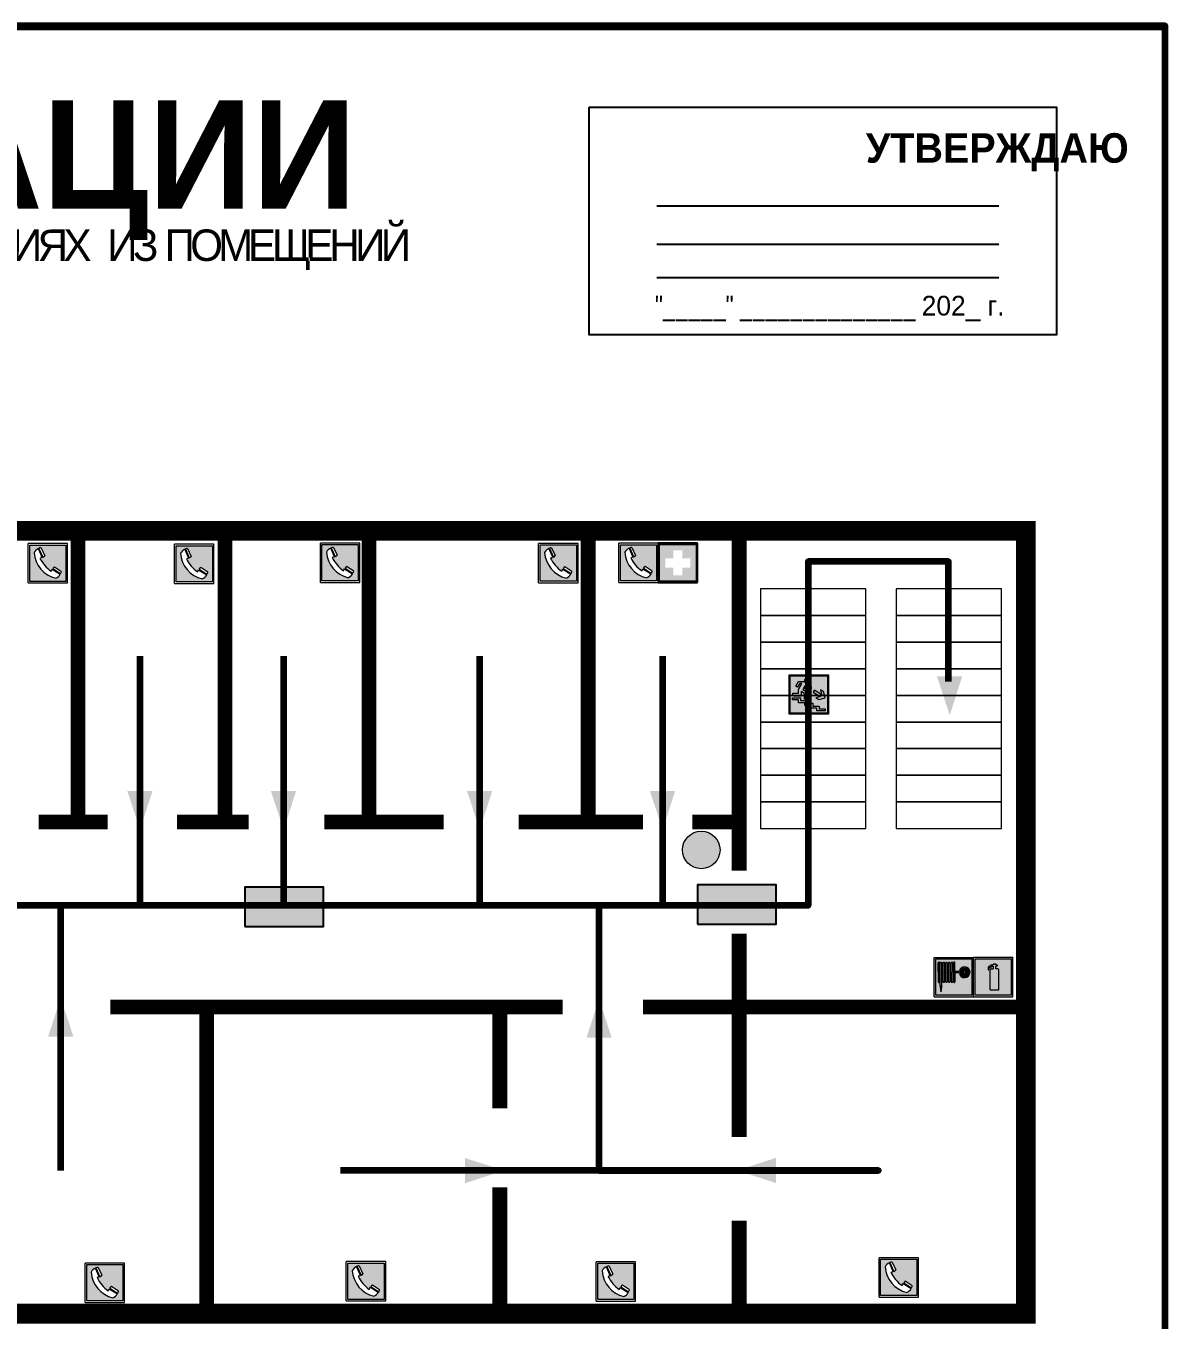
# Model space of a CAD drawing. Header units: millimetres. Extents: x 13114 to 67229, y 22859 to 38520.
# Drawn here: x 35518.3 to 35749.8, y 24423 to 24686.1 of the extents above; entities that cross this region are included whole.
import ezdxf

# ---------------------------------------------------------------- set-up
doc = ezdxf.new("R2010")
doc.units = ezdxf.units.MM
doc.layers.add('План_Штампы', color=7, linetype='Continuous')
doc.styles.add('обычный', font='arial.ttf')

# ---------------------------------------------------------------- blocks, each defined once
blk = doc.blocks.new('A$C7B4425F7')
at = {"true_color": 0xffffff}
blk.add_hatch(color=7, dxfattribs=at).paths.add_polyline_path([(0, 0), (-16, 0), (-16, -8), (0, -8)])
h = blk.add_hatch(color=126)
h.paths.add_polyline_path([(-0.2, -0.2), (-15.8, -0.2), (-15.8, -7.8), (-0.2, -7.8)])
h.paths.add_polyline_path([(-11.76, -2.03), (-11.76, -3.66), (-11.17, -3.66, -0.568275), (-11.17, -6.18), (-12.58, -6.18), (-12.58, -2.03)], flags=16)
h.paths.add_polyline_path([(-13.33, -4.12, -0.495768), (-13.59, -6.18), (-15.03, -6.18), (-15.03, -2.03), (-13.59, -2.03, -0.487973)], flags=16)
h.paths.add_polyline_path([(-10.25, -2.03), (-9.48, -2.03), (-9.48, -6.18), (-10.25, -6.18)], flags=16)
h.paths.add_polyline_path([(-13.84, -3.69), (-14.24, -3.69), (-14.24, -3.03), (-13.9, -3.03, -0.692621)], flags=0)
h.paths.add_polyline_path([(-9.15, -2.03), (-8.4, -2.03), (-8.04, -3.07), (-7.68, -2.03), (-6.93, -2.03), (-7.64, -4.1), (-6.93, -6.18), (-7.68, -6.18), (-8.04, -5.14), (-8.4, -6.18), (-9.15, -6.18), (-8.44, -4.1)], flags=16)
h.paths.add_polyline_path([(-11.76, -4.46), (-11.42, -4.46, -0.692621), (-11.36, -5.12), (-11.76, -5.12)], flags=0)
h.paths.add_polyline_path([(-13.9, -5.2), (-14.24, -5.2), (-14.24, -4.55), (-13.84, -4.55, -0.708038)], flags=0)
edge = h.paths.add_edge_path(flags=16)
edge.add_ellipse((-5.51, -4.08), major_axis=(0, 2.05), ratio=0.586184, start_angle=0, end_angle=360)
edge = h.paths.add_edge_path(flags=0)
edge.add_ellipse((-5.51, -4.08), major_axis=(0, 1.14), ratio=0.454828, start_angle=0, end_angle=360)
h.paths.add_polyline_path([(-4.13, -4.96, 0.377264), (-3.48, -4.52, 0.0555), (-3.16, -2.03), (-1.66, -2.03), (-1.66, -4.96), (-0.96, -4.96), (-0.96, -7.01), (-1.75, -7.01), (-1.75, -6.18), (-3.3, -6.18), (-3.3, -7.02), (-4.13, -7.02)], flags=16)
h.paths.add_polyline_path([(-2.73, -2.91), (-2.28, -2.91), (-2.28, -4.96), (-3.05, -4.96, 0.079136)], flags=0)
at = {"color": 126}
blk.add_lwpolyline([(-16, -8), (0, -8), (0, 0), (-16, 0)], close=True, dxfattribs=at)
blk = doc.blocks.new('A$C7B8C2D5B')
at = {"lineweight": 0}
h = blk.add_hatch(color=5, dxfattribs=at)
h.dxf.hatch_style = 1
h.paths.add_polyline_path([(1.4, -3.02, 1), (-2.11, -3.02, 1)])
at = {"color": 5, "lineweight": 0}
blk.add_circle((-0.36, -3.02), 1.75, dxfattribs=at)
blk = doc.blocks.new('A$C456E1F9C')
at = {"lineweight": 5}
h = blk.add_hatch(color=242, dxfattribs=at)
h.paths.add_polyline_path([(0.51, -1.47), (0.51, -13.26), (12.29, -13.26), (12.29, -1.47)])
h.paths.add_polyline_path([(5.42, -4.95, -0.254479), (4.78, -5.4), (3.52, -2.53, -0.209735), (4.23, -2.4)], flags=16)
h.paths.add_polyline_path([(8.53, -8.6), (10.87, -10.17), (10.54, -10.76), (8.03, -9.13, -0.192251)], flags=16)
h.paths.add_polyline_path([(4.61, -5.49, 0.005518), (3.87, -5.72, 0.128647), (7.49, -10.01, 0.00809), (7.83, -9.33), (10.47, -10.97, -0.16736), (8.99, -12.25, -0.327862), (1.95, -3.95, -0.166952), (3.36, -2.62)], flags=16)
at = {"color": 242, "lineweight": 5}
for p, q in [((0, -13.77), (0, -0.97)), ((12.8, -0.97), (0, -0.97)), ((4.61, -5.49), (3.36, -2.62)), ((3.52, -2.53), (4.78, -5.4)), ((4.23, -2.4), (5.42, -4.95)), ((12.8, -13.77), (12.8, -0.97)), ((7.83, -9.33), (10.47, -10.97)), ((8.03, -9.13), (10.54, -10.76)), ((10.81, -10.12), (8.53, -8.6)), ((10.54, -10.76), (10.8, -10.3)), ((10.8, -10.3), (10.81, -10.12)), ((0, -13.77), (12.8, -13.77))]:
    blk.add_line(p, q, dxfattribs=at)
blk.add_lwpolyline([(0.51, -1.47), (12.29, -1.47), (12.29, -13.26), (0.51, -13.26)], close=True, dxfattribs=at)
for centre, radius, start, end in [((4.59, -5.34), 2.99, 114.2845, 152.1974), ((11.12, -3.31), 9.19, 183.9915, 256.6009), ((4.02, -3.27), 0.891, 76.3284, 123.7092), ((14.98, -39.1), 35.17, 107.1487, 108.4135), ((13.86, -0.94), 11.08, 205.5536, 234.8762), ((4.68, -4.59), 0.824, 276.9621, 334.0723), ((-13.31, 0.8), 23.44, 332.5487, 334.4027), ((8.94, -9.5), 0.989, 114.4092, 157.9388), ((7.87, -9.46), 3, 291.9291, 329.9329)]:
    blk.add_arc(centre, radius, start, end, dxfattribs=at)
blk = doc.blocks.new('A$C18900ED3')
h = blk.add_hatch(color=126)
h.paths.add_polyline_path([(-0.18, -0.18), (-7.02, -0.18), (-7.02, -7.02), (-0.18, -7.02)])
h.paths.add_polyline_path([(-5.89, -4.46), (-5.89, -2.77), (-4.46, -2.77), (-4.46, -1.31), (-2.77, -1.31), (-2.77, -2.77), (-1.33, -2.77), (-1.33, -4.46), (-2.77, -4.46), (-2.77, -5.89), (-4.46, -5.89), (-4.46, -4.46)], flags=16)
at = {"color": 126}
for p, q in [((-7.2, 0), (-7.2, -7.2)), ((0, 0), (-7.2, 0)), ((0, -7.2), (0, 0)), ((-7.02, -7.02), (-7.02, -0.18)), ((-7.02, -0.18), (-0.18, -0.18)), ((-0.18, -0.18), (-0.18, -7.02)), ((-0.18, -7.02), (-7.02, -7.02)), ((-7.2, -7.2), (0, -7.2))]:
    blk.add_line(p, q, dxfattribs=at)
blk = doc.blocks.new('A$C32E8229D')
at = {"true_color": 0xffffff}
blk.add_hatch(color=7, dxfattribs=at).paths.add_polyline_path([(0, 0), (0, -8), (16, -8), (16, 0)])
h = blk.add_hatch(color=126)
h.paths.add_polyline_path([(0.2, -0.2), (15.8, -0.2), (15.8, -7.8), (0.2, -7.8)])
h.paths.add_polyline_path([(13.49, -2.05), (12.08, -2.05), (11.37, -2.63, 0.162397), (11.29, -2.84), (11.29, -3.63), (10.35, -3.63), (10.35, -4.05), (11.68, -4.05), (11.68, -3.48), (12.26, -4.28), (11.29, -5.1), (11.29, -6.78), (11.85, -6.78), (11.85, -5.44), (12.8, -4.64), (12.8, -5.94), (14.46, -5.94), (14.46, -5.39), (13.45, -5.39), (13.45, -3.97), (12.46, -2.59), (13.15, -2.59), (13.69, -3.34), (14.18, -3)], flags=16)
h.paths.add_polyline_path([(10.74, -1.82, 1), (11.8, -1.82, 1)], flags=16)
h.paths.add_polyline_path([(9.39, -3.59), (5.99, -3.59), (6.56, -3.03), (5.91, -3.03), (5.1, -3.83), (5.91, -4.64), (6.56, -4.64), (5.99, -4.09), (9.39, -4.09)], flags=16)
h.paths.add_polyline_path([(4.29, -1.08), (1.72, -1.08), (1.72, -6.6), (4.29, -6.6)], flags=16)
at = {"color": 126}
blk.add_lwpolyline([(16, -8), (0, -8), (0, 0), (16, 0)], close=True, dxfattribs=at)
blk = doc.blocks.new('вниз')
at = {"lineweight": 0, "true_color": 0xffffff}
h = blk.add_hatch(color=7, dxfattribs=at)
h.dxf.hatch_style = 1
h.paths.add_polyline_path([(40994.51, -4472.22), (40986.51, -4472.22), (40986.51, -4480.22), (40994.51, -4480.22)])
h.paths.add_polyline_path([(40994.31, -4472.42), (40994.31, -4480.01), (40986.71, -4480.01), (40986.71, -4472.42)], flags=16)
h.paths.add_polyline_path([(40988.43, -4473.53), (40989.43, -4473.53), (40990.19, -4473.96), (40990.19, -4474.6), (40991, -4474.6), (40991, -4475.06), (40989.73, -4475.06), (40989.73, -4474.46), (40989.3, -4475.18), (40990.17, -4475.7), (40990.17, -4477.11), (40989.63, -4477.11), (40989.63, -4476.01), (40988.94, -4475.59), (40988.94, -4476.46), (40988.94, -4476.46), (40987.47, -4476.46), (40987.26, -4476.46), (40987.26, -4475.92), (40988.4, -4475.92), (40988.4, -4475.2), (40989.1, -4473.99), (40988.66, -4473.99), (40988.24, -4474.7), (40987.86, -4474.47), (40988.41, -4473.56)], flags=0)
h.paths.add_polyline_path([(40990.55, -4473.29, -1), (40989.69, -4473.29, -1)], flags=0)
h.paths.add_polyline_path([(40988.85, -4476.89), (40988.85, -4477.43), (40990.1, -4477.43), (40990.1, -4477.99), (40991.34, -4477.99), (40991.34, -4478.54), (40992.59, -4478.54), (40992.59, -4479.09), (40993.83, -4479.09), (40993.83, -4479.52), (40992.17, -4479.52), (40992.17, -4478.97), (40990.91, -4478.97), (40990.91, -4478.41), (40989.68, -4478.41), (40989.68, -4477.86), (40988.43, -4477.86), (40988.43, -4477.31), (40987.6, -4477.31), (40987.18, -4477.31), (40987.18, -4476.89)], flags=0)
h.paths.add_polyline_path([(40991.61, -4475.33), (40993.12, -4476.2), (40992.9, -4475.27), (40993.48, -4475.6), (40993.83, -4476.88), (40992.56, -4477.22), (40991.97, -4476.88), (40992.9, -4476.61), (40991.38, -4475.74), (40991.58, -4475.39)], flags=0)
h.paths.add_polyline_path([(40990.19, -4473.96), (40989.43, -4473.53), (40988.43, -4473.53), (40988.41, -4473.56), (40987.86, -4474.47), (40988.24, -4474.7), (40988.66, -4473.99), (40989.1, -4473.99), (40988.4, -4475.2), (40988.4, -4475.92), (40987.26, -4475.92), (40987.26, -4476.46), (40987.47, -4476.46), (40988.94, -4476.46), (40988.94, -4476.27), (40988.94, -4475.59), (40989.63, -4476.01), (40989.63, -4477.11), (40990.17, -4477.11), (40990.17, -4475.7), (40989.3, -4475.18), (40989.73, -4474.46), (40989.73, -4475.06), (40991, -4475.06), (40991, -4474.6), (40990.19, -4474.6)], flags=0)
h.paths.add_polyline_path([(40990.55, -4473.29, 1), (40989.69, -4473.29, 1)], flags=0)
h.paths.add_polyline_path([(40991.61, -4475.33), (40991.58, -4475.39), (40991.38, -4475.74), (40992.9, -4476.61), (40991.97, -4476.88), (40992.56, -4477.22), (40993.83, -4476.88), (40993.48, -4475.6), (40992.9, -4475.27), (40993.12, -4476.2)], flags=0)
h.paths.add_polyline_path([(40990.1, -4477.43), (40988.85, -4477.43), (40988.85, -4476.89), (40987.18, -4476.89), (40987.18, -4477.31), (40987.6, -4477.31), (40988.43, -4477.31), (40988.43, -4477.86), (40989.68, -4477.86), (40989.68, -4478.41), (40990.91, -4478.41), (40990.91, -4478.97), (40992.17, -4478.97), (40992.17, -4479.52), (40993.83, -4479.52), (40993.83, -4479.09), (40992.59, -4479.09), (40992.59, -4478.54), (40991.34, -4478.54), (40991.34, -4477.99), (40990.1, -4477.99)], flags=0)
at = {"lineweight": 0}
h = blk.add_hatch(color=126, dxfattribs=at)
h.dxf.hatch_style = 1
h.paths.add_polyline_path([(40994.31, -4472.42), (40986.71, -4472.42), (40986.71, -4480.01), (40994.31, -4480.01)])
h.paths.add_polyline_path([(40988.43, -4473.53), (40989.43, -4473.53), (40990.19, -4473.96), (40990.19, -4474.6), (40991, -4474.6), (40991, -4475.06), (40989.73, -4475.06), (40989.73, -4474.46), (40989.3, -4475.18), (40990.17, -4475.7), (40990.17, -4477.11), (40989.63, -4477.11), (40989.63, -4476.01), (40988.94, -4475.59), (40988.94, -4476.46), (40988.94, -4476.46), (40987.47, -4476.46), (40987.26, -4476.46), (40987.26, -4475.92), (40988.4, -4475.92), (40988.4, -4475.2), (40989.1, -4473.99), (40988.66, -4473.99), (40988.24, -4474.7), (40987.86, -4474.47), (40988.41, -4473.56)], flags=16)
h.paths.add_polyline_path([(40990.55, -4473.29, -1), (40989.69, -4473.29, -1)], flags=16)
h.paths.add_polyline_path([(40988.85, -4476.89), (40988.85, -4477.43), (40990.1, -4477.43), (40990.1, -4477.99), (40991.34, -4477.99), (40991.34, -4478.54), (40992.59, -4478.54), (40992.59, -4479.09), (40993.83, -4479.09), (40993.83, -4479.52), (40992.17, -4479.52), (40992.17, -4478.97), (40990.91, -4478.97), (40990.91, -4478.41), (40989.68, -4478.41), (40989.68, -4477.86), (40988.43, -4477.86), (40988.43, -4477.31), (40987.6, -4477.31), (40987.18, -4477.31), (40987.18, -4476.89)], flags=16)
h.paths.add_polyline_path([(40991.61, -4475.33), (40993.12, -4476.2), (40992.9, -4475.27), (40993.48, -4475.6), (40993.83, -4476.88), (40992.56, -4477.22), (40991.97, -4476.88), (40992.9, -4476.61), (40991.38, -4475.74), (40991.58, -4475.39)], flags=16)
at = {"lineweight": 0, "true_color": 0xffffff}
h = blk.add_hatch(color=7, dxfattribs=at)
h.dxf.hatch_style = 1
h.paths.add_polyline_path([(40989.73, -4474.46), (40989.73, -4475.06), (40991, -4475.06), (40991, -4474.6), (40990.19, -4474.6), (40990.19, -4473.96), (40989.43, -4473.53), (40988.43, -4473.53), (40988.41, -4473.56), (40987.86, -4474.47), (40988.24, -4474.7), (40988.66, -4473.99), (40989.1, -4473.99), (40988.4, -4475.2), (40988.4, -4475.92), (40987.26, -4475.92), (40987.26, -4476.46), (40987.47, -4476.46), (40988.94, -4476.46), (40988.94, -4475.59), (40989.63, -4476.01), (40989.63, -4477.11), (40990.17, -4477.11), (40990.17, -4475.7), (40989.3, -4475.18)])
h.paths.add_polyline_path([(40989.69, -4473.29, 1), (40990.55, -4473.29, 1)])
h.paths.add_polyline_path([(40991.61, -4475.33), (40991.58, -4475.39), (40991.38, -4475.74), (40992.9, -4476.61), (40991.97, -4476.88), (40992.56, -4477.22), (40993.83, -4476.88), (40993.48, -4475.6), (40992.9, -4475.27), (40993.12, -4476.2)])
h.paths.add_polyline_path([(40990.1, -4477.43), (40988.85, -4477.43), (40988.85, -4476.89), (40987.18, -4476.89), (40987.18, -4477.31), (40987.6, -4477.31), (40988.43, -4477.31), (40988.43, -4477.86), (40989.68, -4477.86), (40989.68, -4478.41), (40990.91, -4478.41), (40990.91, -4478.97), (40992.17, -4478.97), (40992.17, -4479.52), (40993.83, -4479.52), (40993.83, -4479.09), (40992.59, -4479.09), (40992.59, -4478.54), (40991.34, -4478.54), (40991.34, -4477.99), (40990.1, -4477.99)])
at = {"color": 126, "lineweight": 0}
for points in [[(40986.51, -4472.22), (40994.51, -4472.22), (40994.51, -4480.22), (40986.51, -4480.22)], [(40986.71, -4472.42), (40994.31, -4472.42), (40994.31, -4480.01), (40986.71, -4480.01)]]:
    blk.add_lwpolyline(points, close=True, dxfattribs=at)
for points in [[(40987.47, -4476.46), (40987.26, -4476.46), (40987.26, -4475.92), (40988.4, -4475.92), (40988.4, -4475.2), (40989.1, -4473.99), (40988.66, -4473.99), (40988.24, -4474.7), (40987.86, -4474.47), (40988.41, -4473.56), (40988.43, -4473.53), (40989.43, -4473.53), (40990.19, -4473.96), (40990.19, -4474.6), (40991, -4474.6), (40991, -4475.06), (40989.73, -4475.06), (40989.73, -4474.46), (40989.3, -4475.18), (40990.17, -4475.7), (40990.17, -4477.11), (40989.63, -4477.11), (40989.63, -4476.01), (40988.94, -4475.59), (40988.94, -4476.46)], [(40987.47, -4476.46), (40988.94, -4476.46), (40988.94, -4476.27)], [(40991.58, -4475.39), (40991.38, -4475.74), (40992.9, -4476.61), (40991.97, -4476.88), (40992.56, -4477.22), (40993.83, -4476.88), (40993.48, -4475.6), (40992.9, -4475.27), (40993.12, -4476.2), (40991.61, -4475.33), (40991.58, -4475.39)], [(40987.6, -4477.31), (40987.18, -4477.31), (40987.18, -4476.89), (40988.85, -4476.89), (40988.85, -4477.43), (40990.1, -4477.43), (40990.1, -4477.99), (40991.34, -4477.99), (40991.34, -4478.54), (40992.59, -4478.54), (40992.59, -4479.09), (40993.83, -4479.09), (40993.83, -4479.52), (40992.17, -4479.52), (40992.17, -4478.97), (40990.91, -4478.97), (40990.91, -4478.41), (40989.68, -4478.41), (40989.68, -4477.86), (40988.43, -4477.86), (40988.43, -4477.31), (40987.6, -4477.31)]]:
    blk.add_lwpolyline(points, dxfattribs=at)
blk.add_circle((40990.12, -4473.29), 0.432, dxfattribs=at)
blk = doc.blocks.new('A$C37112FD5')
at = {"true_color": 0xf5f5ff}
h = blk.add_hatch(color=7, dxfattribs=at)
h.dxf.hatch_style = 1
h.paths.add_polyline_path([(12.8, -7.4), (0, -7.4), (0, -20.2), (12.8, -20.2)])
h.paths.add_polyline_path([(12.29, -7.91), (12.29, -19.69), (0.51, -19.69), (0.51, -7.91)], flags=16)
h.paths.add_polyline_path([(4.98, -9.04, -0.42597), (5.17, -9.22), (5.17, -12.25), (5.17, -15.29, -0.432244), (4.98, -15.47), (4.83, -15.47, -0.42597), (4.64, -15.29), (4.64, -12.25), (4.64, -9.22, -0.432244), (4.83, -9.04)], flags=0)
h.paths.add_polyline_path([(4.28, -9.22), (4.28, -12.25), (4.28, -15.29, -0.432244), (4.09, -15.47), (3.94, -15.47, -0.42597), (3.75, -15.29), (3.75, -12.25), (3.75, -9.22, -0.432244), (3.94, -9.04), (4.09, -9.04, -0.42597)], flags=0)
h.paths.add_polyline_path([(5.72, -9.04), (5.87, -9.04, -0.42597), (6.06, -9.22), (6.06, -12.25), (6.06, -15.29, -0.432244), (5.87, -15.47), (5.72, -15.47, -0.42597), (5.53, -15.29), (5.53, -12.25), (5.53, -9.22, -0.432244)], flags=0)
h.paths.add_polyline_path([(6.42, -8.9), (6.5, -8.9, -0.42597), (6.69, -9.08), (6.69, -12.03), (8.21, -12.03, -15.824349), (8.21, -12.47), (6.69, -12.47), (6.69, -15.42, -0.432244), (6.5, -15.6), (6.42, -15.6)], flags=0)
h.paths.add_polyline_path([(3.39, -9.22), (3.39, -12.25), (3.39, -15.29, -0.432244), (3.2, -15.47), (3.05, -15.47, -0.42597), (2.85, -15.29), (2.85, -12.25), (2.85, -9.22, -0.432244), (3.05, -9.04), (3.2, -9.04, -0.42597)], flags=0)
h.paths.add_polyline_path([(2.5, -9.22), (2.5, -16.71), (1.96, -16.71), (1.96, -9.22, -0.432244), (2.15, -9.04), (2.31, -9.04, -0.42597)], flags=0)
h.paths.add_polyline_path([(1.61, -8.9), (1.61, -15.6), (1.57, -15.6, -0.42597), (1.37, -15.42), (1.37, -12.03), (1.37, -9.09, -0.432244), (1.57, -8.9)], flags=0)
h.paths.add_polyline_path([(9.76, -10.81), (9.76, -12.03), (8.49, -12.03, -0.336371)], flags=0)
h.paths.add_polyline_path([(8.49, -12.47), (9.76, -12.47), (9.76, -13.7, -0.336371)], flags=0)
h.paths.add_polyline_path([(10.11, -10.81, -0.336371), (11.38, -12.03), (10.11, -12.03)], flags=0)
h.paths.add_polyline_path([(10.11, -12.47), (11.38, -12.47, -0.336371), (10.11, -13.7)], flags=0)
h.paths.add_polyline_path([(2.5, -16.84), (2.5, -17.05), (1.97, -17.05), (1.97, -16.84)], flags=0)
h.paths.add_polyline_path([(2.5, -17.24, -0.033778), (2.24, -18.6, -0.033778), (1.97, -17.24)], flags=0)
h = blk.add_hatch(color=242)
h.dxf.hatch_style = 1
h.paths.add_polyline_path([(12.29, -7.91), (0.51, -7.91), (0.51, -19.69), (12.29, -19.69)])
h.paths.add_polyline_path([(6.42, -15.6), (6.42, -8.9), (6.5, -8.9, -0.42597), (6.69, -9.08), (6.69, -12.03), (8.21, -12.03, -15.824349), (8.21, -12.47), (6.69, -12.47), (6.69, -15.42, -0.432244), (6.5, -15.6)], flags=16)
h.paths.add_polyline_path([(5.87, -15.47), (5.72, -15.47, -0.42597), (5.53, -15.29), (5.53, -12.25), (5.53, -9.22, -0.432244), (5.72, -9.04), (5.87, -9.04, -0.42597), (6.06, -9.22), (6.06, -12.25), (6.06, -15.29, -0.432244)], flags=16)
h.paths.add_polyline_path([(4.98, -15.47), (4.83, -15.47, -0.42597), (4.64, -15.29), (4.64, -12.25), (4.64, -9.22, -0.432244), (4.83, -9.04), (4.98, -9.04, -0.42597), (5.17, -9.22), (5.17, -12.25), (5.17, -15.29, -0.432244)], flags=16)
h.paths.add_polyline_path([(4.09, -15.47), (3.94, -15.47, -0.42597), (3.75, -15.29), (3.75, -12.25), (3.75, -9.22, -0.432244), (3.94, -9.04), (4.09, -9.04, -0.42597), (4.28, -9.22), (4.28, -12.25), (4.28, -15.29, -0.432244)], flags=16)
h.paths.add_polyline_path([(3.2, -15.47), (3.05, -15.47, -0.42597), (2.85, -15.29), (2.85, -12.25), (2.85, -9.22, -0.432244), (3.05, -9.04), (3.2, -9.04, -0.42597), (3.39, -9.22), (3.39, -12.25), (3.39, -15.29, -0.432244)], flags=16)
h.paths.add_polyline_path([(2.5, -17.05), (1.97, -17.05), (1.97, -16.84), (2.5, -16.84)], flags=16)
h.paths.add_polyline_path([(2.5, -17.24, -0.033778), (2.24, -18.6, -0.033778), (1.97, -17.24)], flags=16)
h.paths.add_polyline_path([(2.5, -16.71), (1.96, -16.71), (1.96, -9.22, -0.432244), (2.15, -9.04), (2.31, -9.04, -0.42597), (2.5, -9.22)], flags=16)
h.paths.add_polyline_path([(1.61, -15.6), (1.57, -15.6, -0.42597), (1.37, -15.42), (1.37, -12.03), (1.37, -9.09, -0.432244), (1.57, -8.9), (1.61, -8.9)], flags=16)
h.paths.add_polyline_path([(8.49, -12.47), (9.76, -12.47), (9.76, -13.7, -0.336371)], flags=0)
h.paths.add_polyline_path([(10.11, -13.7), (10.11, -12.47), (11.38, -12.47, -0.336371)], flags=0)
h.paths.add_polyline_path([(8.49, -12.03, -0.336371), (9.76, -10.81), (9.76, -12.03)], flags=0)
h.paths.add_polyline_path([(10.11, -12.03), (10.11, -10.81, -0.336371), (11.38, -12.03)], flags=0)
h = blk.add_hatch(color=7, dxfattribs=at)
h.dxf.hatch_style = 1
h.paths.add_polyline_path([(1.61, -8.9), (1.57, -8.9, 0.432244), (1.37, -9.09), (1.37, -12.03), (1.37, -15.42, 0.42597), (1.57, -15.6), (1.61, -15.6)])
h.paths.add_polyline_path([(2.5, -9.22, 0.42597), (2.31, -9.04), (2.15, -9.04, 0.432244), (1.96, -9.22), (1.96, -16.71), (2.5, -16.71)])
h.paths.add_polyline_path([(2.5, -16.84), (1.97, -16.84), (1.97, -17.05), (2.5, -17.05)])
h.paths.add_polyline_path([(2.5, -17.24), (1.97, -17.24, 0.033778), (2.24, -18.6, 0.033778)])
h.paths.add_polyline_path([(3.39, -12.25), (3.39, -9.22, 0.42597), (3.2, -9.04), (3.05, -9.04, 0.432244), (2.85, -9.22), (2.85, -12.25), (2.85, -15.29, 0.42597), (3.05, -15.47), (3.2, -15.47, 0.432244), (3.39, -15.29)])
h.paths.add_polyline_path([(4.28, -12.25), (4.28, -9.22, 0.42597), (4.09, -9.04), (3.94, -9.04, 0.432244), (3.75, -9.22), (3.75, -12.25), (3.75, -15.29, 0.42597), (3.94, -15.47), (4.09, -15.47, 0.432244), (4.28, -15.29)])
h.paths.add_polyline_path([(5.17, -12.25), (5.17, -9.22, 0.42597), (4.98, -9.04), (4.83, -9.04, 0.432244), (4.64, -9.22), (4.64, -12.25), (4.64, -15.29, 0.42597), (4.83, -15.47), (4.98, -15.47, 0.432244), (5.17, -15.29)])
h.paths.add_polyline_path([(6.06, -12.25), (6.06, -9.22, 0.42597), (5.87, -9.04), (5.72, -9.04, 0.432244), (5.53, -9.22), (5.53, -12.25), (5.53, -15.29, 0.42597), (5.72, -15.47), (5.87, -15.47, 0.432244), (6.06, -15.29)])
h.paths.add_polyline_path([(6.69, -12.47), (8.21, -12.47, 15.824349), (8.21, -12.03), (6.69, -12.03), (6.69, -9.08, 0.42597), (6.5, -8.9), (6.42, -8.9), (6.42, -15.6), (6.5, -15.6, 0.432244), (6.69, -15.42)])
h.paths.add_polyline_path([(8.49, -12.47), (9.76, -12.47), (9.76, -13.7, -0.336371)], flags=16)
h.paths.add_polyline_path([(8.49, -12.03, -0.336371), (9.76, -10.81), (9.76, -12.03)], flags=16)
h.paths.add_polyline_path([(10.11, -12.47), (11.38, -12.47, -0.336371), (10.11, -13.7)], flags=16)
h.paths.add_polyline_path([(10.11, -12.03), (10.11, -10.81, -0.336371), (11.38, -12.03)], flags=16)
h = blk.add_hatch(color=242)
h.dxf.hatch_style = 1
h.paths.add_polyline_path([(9.76, -10.81, 0.336371), (8.49, -12.03), (9.76, -12.03)])
h.paths.add_polyline_path([(10.11, -10.81), (10.11, -12.03), (11.38, -12.03, 0.336371)])
h.paths.add_polyline_path([(11.38, -12.47), (10.11, -12.47), (10.11, -13.7, 0.336371)])
h.paths.add_polyline_path([(9.76, -12.47), (8.49, -12.47, 0.336371), (9.76, -13.7)])
at = {"color": 242, "lineweight": 5}
for p, q in [((0, -20.2), (0, -7.4)), ((0, -7.4), (12.8, -7.4)), ((12.8, -20.2), (12.8, -7.4)), ((1.37, -12.03), (1.37, -9.08)), ((1.37, -12.03), (1.37, -15.42)), ((1.57, -8.9), (1.61, -8.9)), ((1.61, -8.9), (1.61, -15.6)), ((1.96, -16.71), (1.96, -9.22)), ((2.15, -9.04), (2.31, -9.04)), ((2.5, -16.71), (2.5, -9.22)), ((2.85, -12.25), (2.85, -9.22)), ((2.85, -12.25), (2.85, -15.29)), ((3.05, -9.04), (3.2, -9.04)), ((3.39, -12.25), (3.39, -9.22)), ((3.39, -12.25), (3.39, -15.29)), ((3.75, -12.25), (3.75, -9.22)), ((3.75, -12.25), (3.75, -15.29)), ((3.94, -9.04), (4.09, -9.04)), ((4.28, -12.25), (4.28, -9.22)), ((4.28, -12.25), (4.28, -15.29)), ((4.64, -12.25), (4.64, -9.22)), ((4.64, -12.25), (4.64, -15.29)), ((4.83, -9.04), (4.98, -9.04)), ((5.17, -12.25), (5.17, -9.22)), ((5.17, -12.25), (5.17, -15.29)), ((5.53, -12.25), (5.53, -9.22)), ((5.53, -12.25), (5.53, -15.29)), ((5.72, -9.04), (5.87, -9.04)), ((6.06, -12.25), (6.06, -9.22)), ((6.06, -12.25), (6.06, -15.29)), ((6.42, -8.9), (6.42, -15.6)), ((6.5, -8.9), (6.42, -8.9)), ((6.69, -12.03), (6.69, -9.08)), ((8.21, -12.03), (6.69, -12.03)), ((8.21, -12.47), (6.69, -12.47)), ((6.69, -12.47), (6.69, -15.42)), ((9.76, -12.03), (8.49, -12.03)), ((9.76, -12.47), (8.49, -12.47)), ((9.76, -10.81), (9.76, -12.03)), ((9.76, -12.47), (9.76, -13.7)), ((10.11, -10.81), (10.11, -12.03)), ((11.38, -12.03), (10.11, -12.03)), ((11.38, -12.47), (10.11, -12.47)), ((10.11, -12.47), (10.11, -13.7)), ((1.57, -15.6), (1.61, -15.6)), ((1.96, -16.71), (2.5, -16.71)), ((3.05, -15.47), (3.2, -15.47)), ((3.94, -15.47), (4.09, -15.47)), ((4.83, -15.47), (4.98, -15.47)), ((5.72, -15.47), (5.87, -15.47)), ((6.42, -15.6), (6.5, -15.6)), ((0, -20.2), (12.8, -20.2)), ((1.97, -16.84), (2.5, -16.84)), ((1.97, -17.05), (1.97, -16.84)), ((2.5, -17.05), (1.97, -17.05)), ((1.97, -17.24), (2.5, -17.24)), ((2.5, -16.84), (2.5, -17.05))]:
    blk.add_line(p, q, dxfattribs=at)
blk.add_lwpolyline([(0.51, -7.91), (12.29, -7.91), (12.29, -19.69), (0.51, -19.69)], close=True, dxfattribs=at)
for centre, radius, start, end in [((1.56, -9.09), 0.182, 87.1027, 180.6071), ((2.15, -9.22), 0.182, 87.1027, 180.6071), ((2.32, -9.22), 0.182, 359.3929, 92.8973), ((3.04, -9.22), 0.182, 87.1027, 180.6071), ((3.21, -9.22), 0.182, 359.3929, 92.8973), ((3.93, -9.22), 0.182, 87.1027, 180.6071), ((4.1, -9.22), 0.182, 359.3929, 92.8973), ((4.82, -9.22), 0.182, 87.1027, 180.6071), ((4.99, -9.22), 0.182, 359.3929, 92.8973), ((5.71, -9.22), 0.182, 87.1027, 180.6071), ((5.88, -9.22), 0.182, 359.3929, 92.8973), ((6.51, -9.09), 0.182, 359.3929, 92.8973), ((9.93, -12.25), 1.74, 187.2319, 172.7681), ((9.93, -12.25), 1.46, 96.9927, 171.3585), ((9.93, -12.25), 1.46, 188.6415, 263.0073), ((9.93, -12.25), 1.46, 8.6415, 83.0073), ((9.93, -12.25), 1.46, 276.9927, 351.3585), ((1.56, -15.42), 0.182, 179.3929, 272.8973), ((3.04, -15.29), 0.182, 179.3929, 272.8973), ((3.21, -15.29), 0.182, 267.1027, 0.6071), ((3.93, -15.29), 0.182, 179.3929, 272.8973), ((4.1, -15.29), 0.182, 267.1027, 0.6071), ((4.82, -15.29), 0.182, 179.3929, 272.8973), ((4.99, -15.29), 0.182, 267.1027, 0.6071), ((5.71, -15.29), 0.182, 179.3929, 272.8973), ((5.88, -15.29), 0.182, 267.1027, 0.6071), ((6.51, -15.42), 0.182, 267.1027, 0.6071), ((12.17, -15.98), 10.27, 187.041, 194.7793), ((-7.7, -15.98), 10.27, 345.2207, 352.959)]:
    blk.add_arc(centre, radius, start, end, dxfattribs=at)
blk = doc.blocks.new('A$C3AD82952')
at = {"true_color": 0xf5f5ff}
h = blk.add_hatch(color=7, dxfattribs=at)
h.dxf.hatch_style = 1
h.paths.add_polyline_path([(8.21, 8.73, 0.414214), (7.89, 9.05), (7.22, 9.05), (7.22, 9.92), (7.59, 9.92, 1), (7.57, 10.36), (7.22, 10.36), (7.22, 10.6), (6.43, 10.6), (6.43, 10.36), (6.01, 10.36), (4.74, 9.59), (4.74, 8.69), (4.98, 8.73), (4.98, 9.26), (6.12, 9.91), (6.43, 9.91), (6.43, 9.05), (5.76, 9.05, 0.414214), (5.44, 8.73), (5.44, 2.2), (8.21, 2.2)], flags=0)
h.paths.add_polyline_path([(12.8, 12.8), (0, 12.8), (0, 0), (12.8, 0)])
h.paths.add_polyline_path([(0.51, 12.29), (12.29, 12.29), (12.29, 0.51), (0.51, 0.51)], flags=16)
h.paths.add_polyline_path([(4.74, 9.59), (6.01, 10.36), (6.43, 10.36), (6.43, 10.6), (7.22, 10.6), (7.22, 10.36), (7.59, 10.36, -0.94586), (7.59, 9.92), (7.22, 9.92), (7.22, 9.05), (7.89, 9.05, -0.414214), (8.21, 8.73), (8.21, 2.2), (5.44, 2.2), (5.44, 8.73, -0.414214), (5.76, 9.05), (6.43, 9.05), (6.43, 9.91), (6.12, 9.91), (4.98, 9.26), (4.98, 8.73), (4.74, 8.69)], flags=0)
h = blk.add_hatch(color=242)
h.dxf.hatch_style = 1
h.paths.add_polyline_path([(12.29, 12.29), (0.51, 12.29), (0.51, 0.51), (12.29, 0.51)])
h.paths.add_polyline_path([(4.74, 8.69), (4.74, 9.59), (6.01, 10.36), (6.43, 10.36), (6.43, 10.6), (7.22, 10.6), (7.22, 10.36), (7.59, 10.36, -0.94586), (7.59, 9.92), (7.22, 9.92), (7.22, 9.05), (7.89, 9.05, -0.414214), (8.21, 8.73), (8.21, 2.2), (5.44, 2.2), (5.44, 8.73, -0.414214), (5.76, 9.05), (6.43, 9.05), (6.43, 9.91), (6.12, 9.91), (4.98, 9.26), (4.98, 8.73)], flags=16)
h = blk.add_hatch(color=7, dxfattribs=at)
h.dxf.hatch_style = 1
h.paths.add_polyline_path([(8.21, 8.73, 0.414214), (7.89, 9.05), (7.22, 9.05), (7.22, 9.92), (7.59, 9.92, 1), (7.57, 10.36), (7.22, 10.36), (7.22, 10.6), (6.43, 10.6), (6.43, 10.36), (6.01, 10.36), (4.74, 9.59), (4.74, 8.69), (4.98, 8.73), (4.98, 9.26), (6.12, 9.91), (6.43, 9.91), (6.43, 9.05), (5.76, 9.05, 0.414214), (5.44, 8.73), (5.44, 2.2), (8.21, 2.2)])
at = {"color": 242, "lineweight": 5}
for p, q in [((0, 0), (0, 12.8)), ((0, 12.8), (12.8, 12.8)), ((12.8, 0), (12.8, 12.8)), ((6.01, 10.36), (4.74, 9.59)), ((4.74, 9.59), (4.74, 8.69)), ((4.74, 8.69), (4.98, 8.73)), ((4.98, 9.26), (6.12, 9.91)), ((4.98, 8.73), (4.98, 9.26)), ((5.44, 2.2), (5.44, 8.73)), ((5.76, 9.05), (6.43, 9.05)), ((6.01, 10.36), (6.43, 10.36)), ((6.12, 9.91), (6.43, 9.91)), ((7.22, 10.6), (6.43, 10.6)), ((6.43, 10.6), (6.43, 10.36)), ((6.43, 9.91), (6.43, 9.05)), ((7.22, 10.36), (7.22, 10.6)), ((7.59, 10.36), (7.22, 10.36)), ((7.22, 9.05), (7.22, 9.92)), ((7.59, 9.92), (7.22, 9.92)), ((7.89, 9.05), (7.22, 9.05)), ((8.21, 2.2), (8.21, 8.73)), ((0, 0), (12.8, 0)), ((5.44, 2.2), (8.21, 2.2))]:
    blk.add_line(p, q, dxfattribs=at)
blk.add_lwpolyline([(0.51, 12.29), (12.29, 12.29), (12.29, 0.51), (0.51, 0.51)], close=True, dxfattribs=at)
for centre, radius, start, end in [((5.76, 8.73), 0.32, 90, 180), ((7.58, 10.14), 0.223, 273.1875, 86.8125), ((7.89, 8.73), 0.32, 0, 90)]:
    blk.add_arc(centre, radius, start, end, dxfattribs=at)

msp = doc.modelspace()

# ---------------------------------------------------------------- linework, layer by layer
at = {"color": 6, "lineweight": 100}
for points in [[(35149.77, 24291.07), (35749.77, 24291.07), (35749.77, 24686.07), (35149.77, 24686.07)], [(35149.77, 24290.83), (35749.77, 24290.83), (35749.77, 24685.83), (35149.77, 24685.83)]]:
    msp.add_lwpolyline(points, close=True, dxfattribs=at)
msp.add_lwpolyline([(35632.71, 24669.52), (35727.72, 24669.52), (35727.72, 24623.31), (35632.71, 24623.31)], close=True)
for points in [[(35646.46, 24649.47), (35715.99, 24649.47)], [(35646.46, 24641.71), (35715.99, 24641.71)], [(35646.46, 24634.92), (35715.99, 24634.92)]]:
    msp.add_lwpolyline(points)
at = {"lineweight": 0}
for points, const_width in [([(35653.53, 24583.44), (35721.49, 24583.44), (35721.49, 24424.35), (35187.98, 24424.35), (35187.98, 24583.44), (35196.34, 24583.44)], 4), ([(35209.02, 24583.44), (35653.53, 24583.44)], 4), ([(35528.86, 24524.06), (35528.86, 24583.44)], 3), ([(35558.76, 24524.27), (35558.76, 24583.65)], 3), ([(35588.02, 24524.27), (35588.02, 24583.65)], 3), ([(35632.54, 24524.27), (35632.54, 24583.65)], 3), ([(35663.21, 24583.44), (35663.21, 24514.4)], 3), ([(35534.92, 24524.27), (35520.88, 24524.27)], 3), ([(35563.57, 24524.27), (35548.96, 24524.27)], 3), ([(35603.15, 24524.27), (35578.92, 24524.27)], 3), ([(35643.71, 24524.27), (35618.38, 24524.27)], 3), ([(35663.21, 24524.27), (35653.69, 24524.27)], 3), ([(35663.21, 24501.56), (35663.21, 24486.69), (35721.58, 24486.69), (35643.67, 24486.69)], 3), ([(35627.38, 24486.69), (35535.43, 24486.69)], 3), ([(35555.02, 24486.69), (35555.02, 24425.37)], 3), ([(35614.58, 24486.69), (35614.58, 24466.09)], 3), ([(35663.21, 24486.69), (35663.21, 24460.22)], 3), ([(35614.58, 24450.02), (35614.58, 24425)], 3), ([(35663.21, 24443.23), (35663.21, 24425.31)], 3)]:
    msp.add_lwpolyline(points, dxfattribs=dict(at, const_width=const_width))
at = {"color": 126, "lineweight": 100, "true_color": 0x008754}
for points in [[(35705.78, 24552.82), (35705.78, 24577.21), (35677.21, 24577.21), (35677.21, 24507.29), (35296.67, 24507.29)], [(35541.52, 24507.29), (35541.52, 24557.99)], [(35570.7, 24507.29), (35570.7, 24557.99)], [(35610.54, 24507.29), (35610.54, 24557.99)], [(35647.71, 24507.29), (35647.71, 24557.99)], [(35525.32, 24507.29), (35525.32, 24453.46)], [(35634.71, 24507.29), (35634.71, 24453.46), (35691.56, 24453.46), (35582.18, 24453.46)]]:
    msp.add_lwpolyline(points, dxfattribs=at)
at = {"lineweight": 0}
for points in [[(35688.96, 24571.64), (35667.55, 24571.64), (35667.55, 24566.23), (35688.96, 24566.23)], [(35716.52, 24571.64), (35695.11, 24571.64), (35695.11, 24566.23), (35716.52, 24566.23)], [(35688.96, 24566.23), (35667.55, 24566.23), (35667.55, 24560.82), (35688.96, 24560.82)], [(35716.52, 24566.23), (35695.11, 24566.23), (35695.11, 24560.82), (35716.52, 24560.82)], [(35688.96, 24560.82), (35667.55, 24560.82), (35667.55, 24555.41), (35688.96, 24555.41)], [(35716.52, 24560.82), (35695.11, 24560.82), (35695.11, 24555.41), (35716.52, 24555.41)], [(35688.96, 24555.41), (35667.55, 24555.41), (35667.55, 24550), (35688.96, 24550)], [(35716.52, 24555.41), (35695.11, 24555.41), (35695.11, 24550), (35716.52, 24550)], [(35688.96, 24550), (35667.55, 24550), (35667.55, 24544.59), (35688.96, 24544.59)], [(35716.52, 24550), (35695.11, 24550), (35695.11, 24544.59), (35716.52, 24544.59)], [(35688.96, 24544.59), (35667.55, 24544.59), (35667.55, 24539.18), (35688.96, 24539.18)], [(35716.52, 24544.59), (35695.11, 24544.59), (35695.11, 24539.18), (35716.52, 24539.18)], [(35688.96, 24539.18), (35667.55, 24539.18), (35667.55, 24533.77), (35688.96, 24533.77)], [(35716.52, 24539.18), (35695.11, 24539.18), (35695.11, 24533.77), (35716.52, 24533.77)], [(35688.96, 24533.77), (35667.55, 24533.77), (35667.55, 24528.36), (35688.96, 24528.36)], [(35716.52, 24533.77), (35695.11, 24533.77), (35695.11, 24528.36), (35716.52, 24528.36)], [(35688.96, 24528.36), (35667.55, 24528.36), (35667.55, 24522.95), (35688.96, 24522.95)], [(35716.52, 24528.36), (35695.11, 24528.36), (35695.11, 24522.95), (35716.52, 24522.95)]]:
    msp.add_lwpolyline(points, close=True, dxfattribs=at)
at = {"layer": 'План_Штампы', "color": 126, "true_color": 0x008754}
for points in [[(35703.41, 24553.87), (35708.54, 24553.85), (35706, 24545.98)], [(35538.88, 24530.6), (35544.01, 24530.59), (35541.47, 24522.71)], [(35568.06, 24530.6), (35573.19, 24530.59), (35570.65, 24522.71)], [(35607.9, 24530.6), (35613.04, 24530.59), (35610.49, 24522.71)], [(35645.07, 24530.6), (35650.21, 24530.59), (35647.66, 24522.71)], [(35527.94, 24480.63), (35522.8, 24480.64), (35525.35, 24488.52)], [(35637.33, 24480.41), (35632.19, 24480.42), (35634.74, 24488.3)], [(35607.5, 24450.86), (35607.51, 24455.99), (35615.39, 24453.44)], [(35670.72, 24456.03), (35670.71, 24450.9), (35662.83, 24453.44)]]:
    msp.add_solid(points, dxfattribs=at)

# ---------------------------------------------------------------- block references
for name, p, xscale, yscale, zscale in [('A$C456E1F9C', (35518.73, 24581.47), 0.625, 0.625, 0.625), ('A$C456E1F9C', (35548.49, 24581.35), 0.625, 0.625, 0.625), ('A$C456E1F9C', (35578.13, 24581.58), 0.625, 0.625, 0.625), ('A$C456E1F9C', (35622.47, 24581.5), 0.625, 0.625, 0.625), ('A$C456E1F9C', (35638.77, 24581.55), 0.625, 0.625, 0.625), ('A$C18900ED3', (35654.77, 24580.95), 1.111111111007631, 1.111111111007631, 1.111111111007631), ('A$C37112FD5', (35702.83, 24501.39), 0.6249984004534781, 0.6249984004534781, 0.6249984004534781), ('A$C3AD82952', (35710.83, 24488.77), 0.625, 0.625, 0.625), ('A$C456E1F9C', (35691.64, 24436.32), 0.625, 0.625, 0.625), ('A$C456E1F9C', (35530.32, 24435.24), 0.625, 0.625, 0.625), ('A$C456E1F9C', (35583.39, 24435.54), 0.625, 0.625, 0.625), ('A$C456E1F9C', (35634.15, 24435.5), 0.625, 0.625, 0.625)]:
    msp.add_blockref(name, p, dxfattribs=dict(xscale=xscale, yscale=yscale, zscale=zscale))
at = {"color": 126, "true_color": 0x008754}
msp.add_blockref('вниз', (-5313.14, 29026.38), dxfattribs=at)
at = {"xscale": 2.177419353276491, "yscale": 2.177419353276491, "zscale": 2.177419353276491, "rotation": 180}
msp.add_blockref('A$C7B8C2D5B', (35654.73, 24512.02), dxfattribs=at)
at = {"layer": 'План_Штампы', "color": 126, "true_color": 0x008754, "xscale": -1}
msp.add_blockref('A$C32E8229D', (35578.75, 24511.05), dxfattribs=at)
at = {"layer": 'План_Штампы'}
msp.add_blockref('A$C7B4425F7', (35670.73, 24511.52), dxfattribs=at)

# ---------------------------------------------------------------- texts
at = {"lineweight": 0, "style": 'обычный'}
for s, insert, char_height, width, attachment_point in [('{\\fProxima Nova Rg|b1|i0|c204|p2;ПЛАН ЭВАКУАЦИИ}', (35308.29, 24670.93), 22, 493.8901, 1), ('\\pi-18,l18,t18;{\\fProxima Nova Rg|b1|i0|c204|p2;УТВЕРЖДАЮ\\H1.1997x; }', (35715.66, 24660.39), 6, 126.6484, 5), ('{\\fArial Narrow|b0|i0|c204|p34;"_____" ______________ \\fProxima Nova Rg|b0|i0|c204|p2;202_ г. }', (35681.62, 24628.63), 4, 78.6503, 5)]:
    msp.add_mtext(s, dxfattribs=dict(at, insert=insert, char_height=char_height, width=width, attachment_point=attachment_point))
at = {"color": 0, "lineweight": 0, "insert": (35458.16, 24644.87), "char_height": 8, "width": 449.2158, "attachment_point": 5, "style": 'обычный'}
msp.add_mtext('{\\fArial Black|b1|i0|c204|p34;\\H2x;\\T0.85;  \\fArial Narrow|b0|i0|c204|p34;\\H0.8x;\\W0.9;\\P\\fProxima Nova Rg|b0|i0|c204|p2;\\H0.5x;\\W1;\\C256;ПРИ ПОЖАРЕ  ИЛИ ДРУГИХ ЧРЕЗВЫЧАЙНЫХ СИТУАЦИЯХ  ИЗ ПОМЕЩЕНИЙ \\fProxima Nova Rg|b1|i0|c204|p2;\\H1.25x;\\P ЖДО ТЦ : АБК  3 ЭТАЖ}', dxfattribs=at)

doc.saveas('drawing.dxf')
